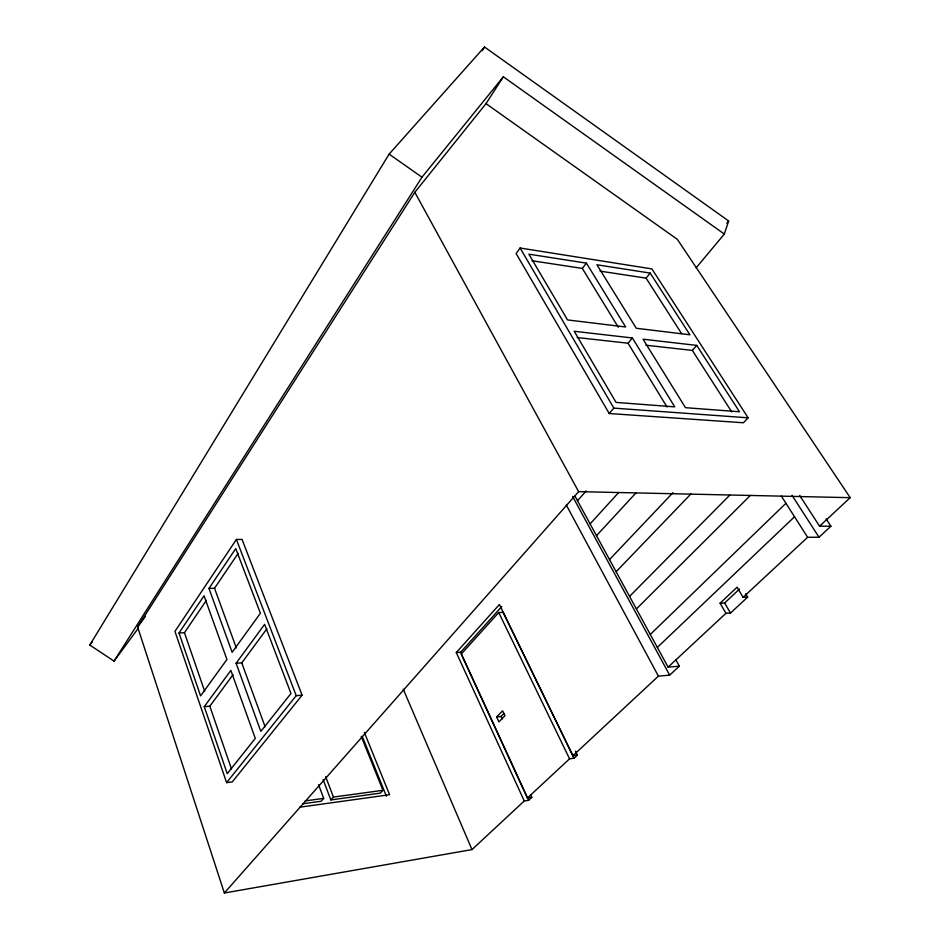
<?xml version="1.0" encoding="UTF-8"?>
<svg xmlns="http://www.w3.org/2000/svg" width="940" height="940" viewBox="0 0 940 940"><rect width="100%" height="100%" fill="white"/><g stroke="black" fill="none" stroke-linecap="round" stroke-linejoin="round"><path stroke-width="1.41" d="M696.129 267.841L724.329 234.06L728.641 220.971L484.5 47L389.125 154.113L89.794 645.04L114.034 661.114L138.415 628.049M482.173 50.725L484.5 47M114.034 661.114L421.978 177.202L503.346 76.798L724.329 234.06M530.571 794.723L531.805 797.379L528.668 800.293L524.262 800.962L471.986 849.596L224.355 893L137.616 626.957L414.834 192.289L486.015 103.635L503.346 76.798M236.41 539.442L174.958 631.375L226.599 782.644L232.251 781.951L302.093 695.189L242.062 539.419L236.41 539.442L296.218 695.67L226.599 782.644M179 632.996L204.039 595.76L226.939 659.481L200.572 695.905L179 632.996L184.451 632.726L206.342 600.378M208.962 588.428L235.764 548.572L260.404 613.232L232.133 652.301L208.962 588.428L214.532 588.264L238.161 553.331M520.09 248.007L516.119 253.518L609.214 413.518L743.423 422.765L748.123 417.818L651.89 268.911L520.09 248.007L613.843 408.113L748.123 417.818M204.262 706.668L230.852 670.396L255.292 738.382L227.233 773.667L204.262 706.668L209.82 706.198L233.061 674.673M236.105 663.241L264.622 624.325L290.977 693.485L260.827 731.414L236.105 663.241L241.768 662.876L266.925 628.754M137.616 626.957L145.418 616.393M532.04 260.756L582.33 268.417L586.395 263.13L625.641 326.979L567.548 319.929L528.868 254.164L586.395 263.13M89.794 645.04L92.461 641.573M600.049 271.12L646.074 278.134L650.175 273.082L689.913 334.781L636.274 328.272L596.923 264.774L650.175 273.082M726.761 223.226L728.641 220.971M577.16 337.531L628.038 343.218L632.397 337.977L674.755 406.867L616.064 402.414L574.211 331.268L632.397 337.977M609.214 413.518L613.843 408.113M645.921 345.215L692.345 350.409L696.74 345.391L739.498 411.767L685.471 407.678L643.042 339.199L696.74 345.391M224.355 893L578.64 491.644L850.207 497.671L677.364 239.371L486.015 103.635M577.489 500.738L586.219 490.903M318.566 784.747L323.713 798.377L321.139 801.256L302.656 803.806M524.262 800.962L456.299 652.525L499.422 604.491L572.918 755.69L577.383 755.102L575.456 751.166M456.299 652.525L460.612 652.243L501.831 606.488M577.383 755.102L574.011 758.227L503.112 612.34L498.74 612.539L461.223 654.099L527.387 798.048L531.805 797.379M323.113 779.613L330.845 799.928L333.441 797.061L382.956 790.317L361.219 736.373M590.097 523.897L618.602 492.607M596.501 535.659L636.251 492.607M382.956 790.317L380.312 793.125L330.845 799.928M609.519 559.57L672.981 492.666M616.135 571.72L690.9 493.982M496.626 716.926L502.606 710.805L504.933 715.786L498.929 721.885L496.626 716.926L500.997 716.468L503.993 713.413M629.565 596.407L729.757 495.145M636.404 608.944L750.39 495.404M650.292 634.453L785.934 503.288M657.342 647.413L794.535 516.765M747.652 597.147L730.509 613.045L725.95 613.291L720.087 603.21L737.077 587.206L743.093 597.346L747.652 597.147L745.643 593.774M720.087 603.21L724.634 602.998L739.51 589.039M527.387 798.048L569.558 758.815L574.011 758.227M572.918 755.69L658.411 676.142L669.68 675.132L679.361 666.19L675.848 659.786M574.728 495.674L668.082 667.141L725.95 613.291M743.093 597.346L807.636 537.292L818.999 537.234L830.913 526.224L826.119 518.868M799.717 495.521L819.562 526.188L850.207 497.671M299.684 807.213L389.583 794.723L364.309 732.331M305.206 800.904L323.713 798.377M296.218 695.67L302.093 695.189M668.082 667.141L679.361 666.19M819.562 526.188L830.913 526.224M389.125 154.113L421.978 177.202M792.032 495.321L818.999 537.234M646.074 278.134L681.618 333.641M692.345 350.409L731.673 411.826M781.328 496.073L807.636 537.292M582.33 268.417L618.273 327.226M628.038 343.218L667.048 407.044M724.634 602.998L730.509 613.045M414.834 192.289L578.64 491.644M572.601 496.438L669.68 675.132M566.327 505.086L658.411 676.142M498.74 612.539L569.558 758.815M500.997 716.468L502.148 718.947M460.612 652.243L528.668 800.293M403.237 689.184L471.986 849.596M362.323 736.561L386.375 796.168M325.675 776.722L333.441 797.061M214.532 588.264L236.304 647.895M241.768 662.876L265.103 726.773M184.451 632.726L204.709 691.382M209.82 706.198L231.475 768.92"/></g></svg>
